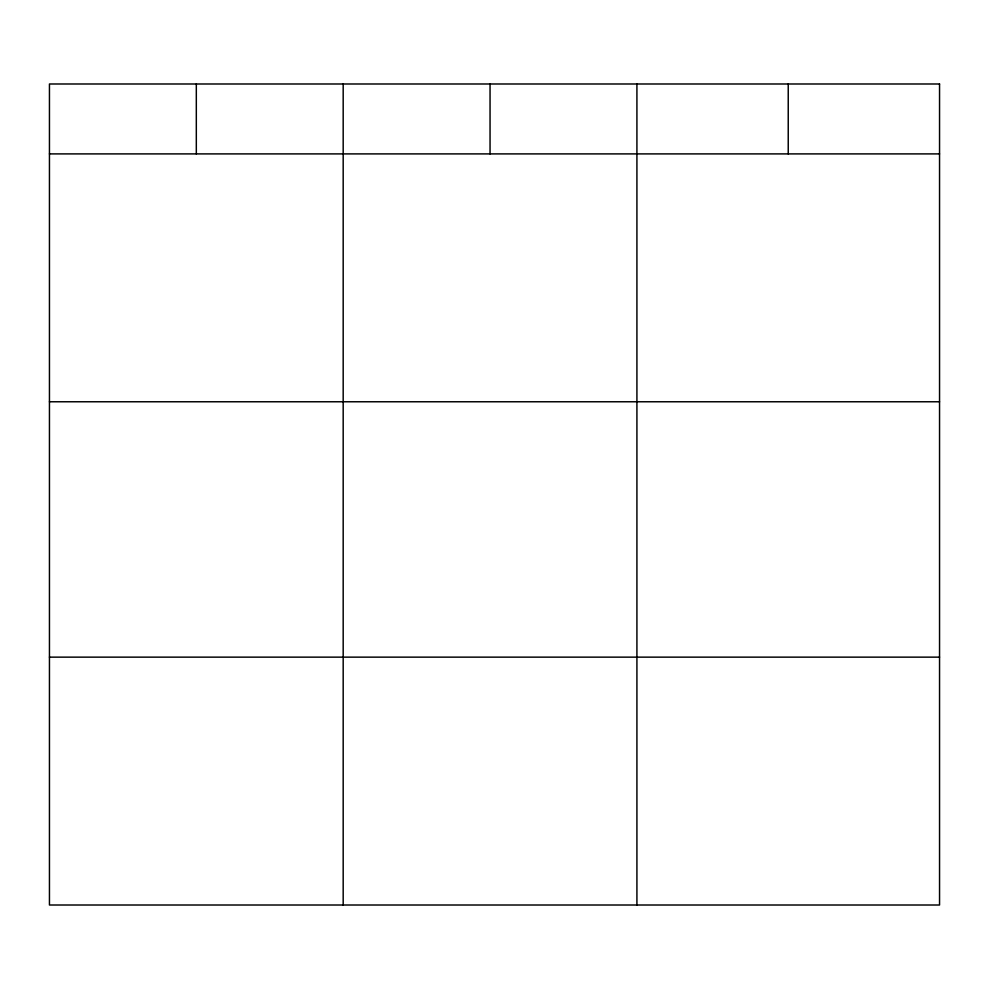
<?xml version="1.0" encoding="UTF-8"?>
<svg xmlns="http://www.w3.org/2000/svg" width="989" height="989" viewBox="0 0 989 989"><rect width="100%" height="100%" fill="white"/><g stroke="black" fill="none" stroke-linecap="round" stroke-linejoin="round"><path stroke-width="1.48" d="M49.45 153.901L939.55 153.901M49.45 401.769L939.55 401.769M49.45 657.141L939.55 657.141M788.233 83.991L788.233 153.901M636.916 83.991L636.916 905.009M490.05 83.991L490.05 153.901M343.183 83.991L343.183 905.009M196.317 83.991L196.317 153.901M939.55 83.991L49.45 83.991L49.45 905.009L939.55 905.009L939.55 83.991"/></g></svg>
